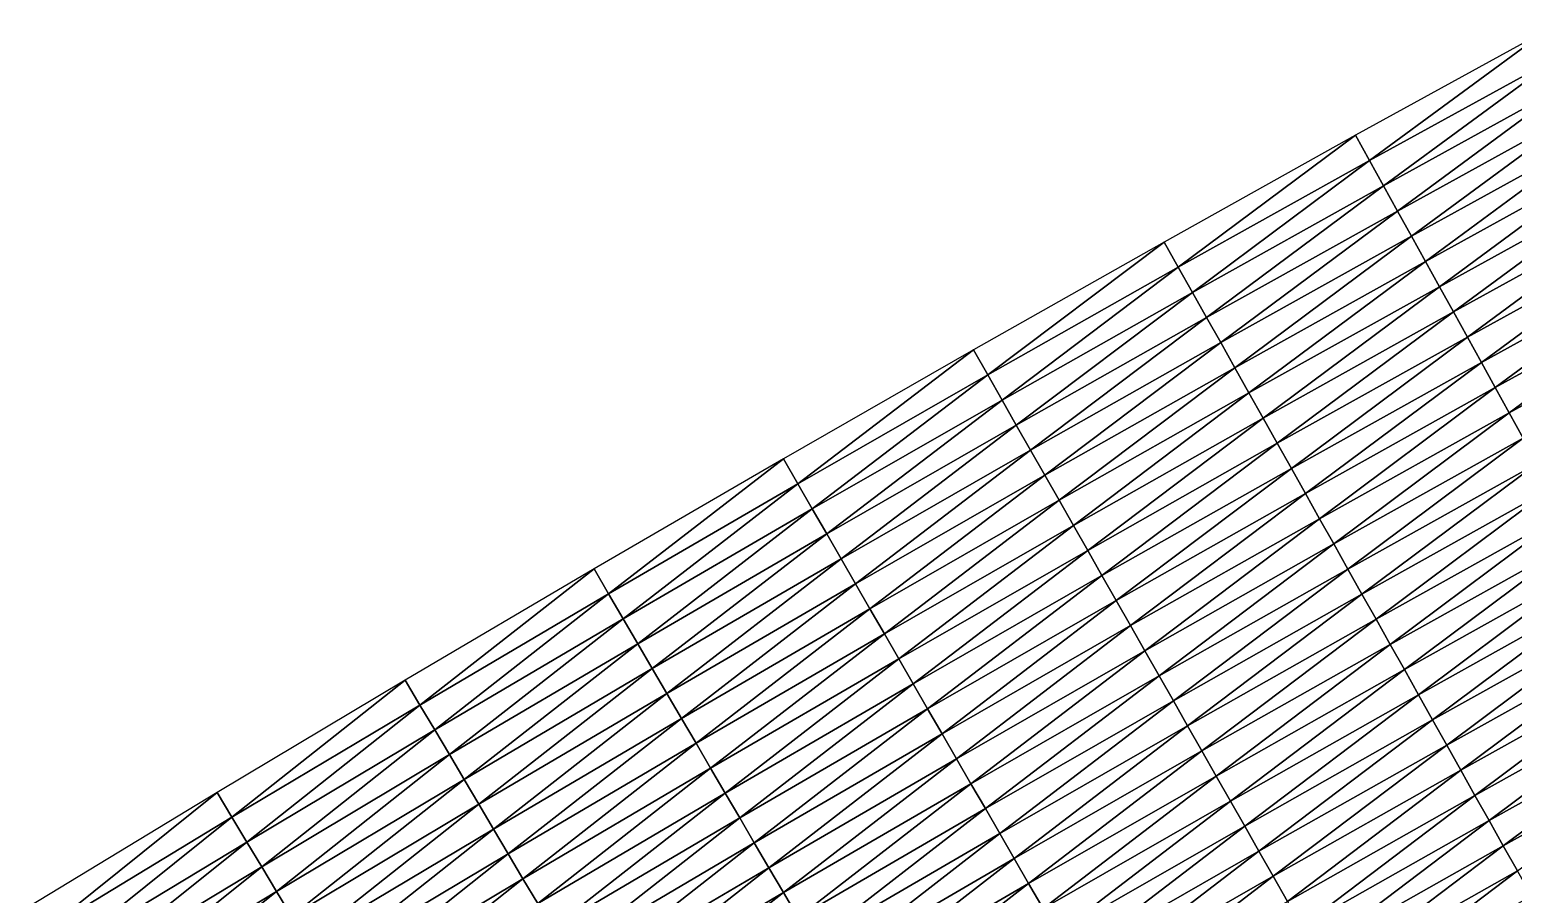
# Model space of a CAD drawing. Header units: metres. Extents: x 479979 to 482619, y 6959976 to 6961524.
# Drawn here: x 480536.3 to 480639.1, y 6960450.5 to 6960510.4 of the extents above; entities that cross this region are included whole.
import ezdxf

# ---------------------------------------------------------------- set-up
doc = ezdxf.new("R2010")
doc.units = ezdxf.units.M

msp = doc.modelspace()

# ---------------------------------------------------------------- linework, layer by layer
at = {"layer": 'GENERAL_FILL_TOP'}
for points in [[(480629.153, 6960501.339, 9.865), (480641.494, 6960510.411, 9.838), (480628.184, 6960503.089, 9.873)], [(480629.153, 6960501.339, 9.865), (480642.453, 6960508.655, 9.83), (480641.494, 6960510.411, 9.838)], [(480630.122, 6960499.59, 9.857), (480642.453, 6960508.655, 9.83), (480629.153, 6960501.339, 9.865)], [(480630.122, 6960499.59, 9.857), (480643.412, 6960506.9, 9.823), (480642.453, 6960508.655, 9.83)], [(480631.091, 6960497.84, 9.849), (480643.412, 6960506.9, 9.823), (480630.122, 6960499.59, 9.857)], [(480631.091, 6960497.84, 9.849), (480644.371, 6960505.145, 9.815), (480643.412, 6960506.9, 9.823)], [(480632.06, 6960496.091, 9.841), (480644.371, 6960505.145, 9.815), (480631.091, 6960497.84, 9.849)], [(480632.06, 6960496.091, 9.841), (480645.33, 6960503.39, 9.807), (480644.371, 6960505.145, 9.815)], [(480615.897, 6960493.945, 9.896), (480628.184, 6960503.089, 9.873), (480614.918, 6960495.689, 9.904)], [(480615.897, 6960493.945, 9.896), (480629.153, 6960501.339, 9.865), (480628.184, 6960503.089, 9.873)], [(480633.03, 6960494.341, 9.833), (480645.33, 6960503.39, 9.807), (480632.06, 6960496.091, 9.841)], [(480633.03, 6960494.341, 9.833), (480646.288, 6960501.635, 9.799), (480645.33, 6960503.39, 9.807)], [(480616.877, 6960492.201, 9.888), (480629.153, 6960501.339, 9.865), (480615.897, 6960493.945, 9.896)], [(480616.877, 6960492.201, 9.888), (480630.122, 6960499.59, 9.857), (480629.153, 6960501.339, 9.865)], [(480633.999, 6960492.592, 9.825), (480646.288, 6960501.635, 9.799), (480633.03, 6960494.341, 9.833)], [(480633.999, 6960492.592, 9.825), (480647.247, 6960499.88, 9.791), (480646.288, 6960501.635, 9.799)], [(480634.968, 6960490.842, 9.817), (480647.247, 6960499.88, 9.791), (480633.999, 6960492.592, 9.825)], [(480634.968, 6960490.842, 9.817), (480648.206, 6960498.124, 9.783), (480647.247, 6960499.88, 9.791)], [(480617.856, 6960490.457, 9.881), (480630.122, 6960499.59, 9.857), (480616.877, 6960492.201, 9.888)], [(480617.856, 6960490.457, 9.881), (480631.091, 6960497.84, 9.849), (480630.122, 6960499.59, 9.857)], [(480618.835, 6960488.714, 9.873), (480631.091, 6960497.84, 9.849), (480617.856, 6960490.457, 9.881)], [(480618.835, 6960488.714, 9.873), (480632.06, 6960496.091, 9.841), (480631.091, 6960497.84, 9.849)], [(480635.937, 6960489.092, 9.9), (480648.206, 6960498.124, 9.783), (480634.968, 6960490.842, 9.817)], [(480635.937, 6960489.092, 9.9), (480649.165, 6960496.369, 9.855), (480648.206, 6960498.124, 9.783)], [(480619.815, 6960486.97, 9.865), (480632.06, 6960496.091, 9.841), (480618.835, 6960488.714, 9.873)], [(480619.815, 6960486.97, 9.865), (480633.03, 6960494.341, 9.833), (480632.06, 6960496.091, 9.841)], [(480636.906, 6960487.343, 10.42), (480649.165, 6960496.369, 9.855), (480635.937, 6960489.092, 9.9)], [(480636.906, 6960487.343, 10.42), (480650.124, 6960494.614, 10.375), (480649.165, 6960496.369, 9.855)], [(480602.686, 6960486.473, 9.925), (480614.918, 6960495.689, 9.904), (480601.696, 6960488.211, 9.933)], [(480602.686, 6960486.473, 9.925), (480615.897, 6960493.945, 9.896), (480614.918, 6960495.689, 9.904)], [(480603.675, 6960484.735, 9.918), (480615.897, 6960493.945, 9.896), (480602.686, 6960486.473, 9.925)], [(480603.675, 6960484.735, 9.918), (480616.877, 6960492.201, 9.888), (480615.897, 6960493.945, 9.896)], [(480620.794, 6960485.226, 9.857), (480633.03, 6960494.341, 9.833), (480619.815, 6960486.97, 9.865)], [(480620.794, 6960485.226, 9.857), (480633.999, 6960492.592, 9.825), (480633.03, 6960494.341, 9.833)], [(480637.875, 6960485.593, 10.46), (480650.124, 6960494.614, 10.375), (480636.906, 6960487.343, 10.42)], [(480637.875, 6960485.593, 10.46), (480651.083, 6960492.859, 10.415), (480650.124, 6960494.614, 10.375)], [(480638.844, 6960483.844, 10.5), (480651.083, 6960492.859, 10.415), (480637.875, 6960485.593, 10.46)], [(480638.844, 6960483.844, 10.5), (480652.041, 6960491.104, 10.455), (480651.083, 6960492.859, 10.415)], [(480604.665, 6960482.997, 9.91), (480616.877, 6960492.201, 9.888), (480603.675, 6960484.735, 9.918)], [(480604.665, 6960482.997, 9.91), (480617.856, 6960490.457, 9.881), (480616.877, 6960492.201, 9.888)], [(480621.774, 6960483.482, 9.849), (480633.999, 6960492.592, 9.825), (480620.794, 6960485.226, 9.857)], [(480621.774, 6960483.482, 9.849), (480634.968, 6960490.842, 9.817), (480633.999, 6960492.592, 9.825)], [(480622.753, 6960481.739, 9.944), (480634.968, 6960490.842, 9.817), (480621.774, 6960483.482, 9.849)], [(480622.753, 6960481.739, 9.944), (480635.937, 6960489.092, 9.9), (480634.968, 6960490.842, 9.817)], [(480639.813, 6960482.094, 10.54), (480652.041, 6960491.104, 10.455), (480638.844, 6960483.844, 10.5)], [(480605.655, 6960481.259, 9.902), (480617.856, 6960490.457, 9.881), (480604.665, 6960482.997, 9.91)], [(480605.655, 6960481.259, 9.902), (480618.835, 6960488.714, 9.873), (480617.856, 6960490.457, 9.881)], [(480606.645, 6960479.521, 9.894), (480618.835, 6960488.714, 9.873), (480605.655, 6960481.259, 9.902)], [(480606.645, 6960479.521, 9.894), (480619.815, 6960486.97, 9.865), (480618.835, 6960488.714, 9.873)], [(480623.733, 6960479.995, 10.464), (480635.937, 6960489.092, 9.9), (480622.753, 6960481.739, 9.944)], [(480623.733, 6960479.995, 10.464), (480636.906, 6960487.343, 10.42), (480635.937, 6960489.092, 9.9)], [(480589.519, 6960478.923, 9.952), (480601.696, 6960488.211, 9.933), (480588.519, 6960480.655, 9.96)], [(480589.519, 6960478.923, 9.952), (480602.686, 6960486.473, 9.925), (480601.696, 6960488.211, 9.933)], [(480607.634, 6960477.783, 9.886), (480619.815, 6960486.97, 9.865), (480606.645, 6960479.521, 9.894)], [(480607.634, 6960477.783, 9.886), (480620.794, 6960485.226, 9.857), (480619.815, 6960486.97, 9.865)], [(480624.712, 6960478.251, 10.504), (480636.906, 6960487.343, 10.42), (480623.733, 6960479.995, 10.464)], [(480624.712, 6960478.251, 10.504), (480637.875, 6960485.593, 10.46), (480636.906, 6960487.343, 10.42)], [(480590.519, 6960477.191, 9.944), (480602.686, 6960486.473, 9.925), (480589.519, 6960478.923, 9.952)], [(480590.519, 6960477.191, 9.944), (480603.675, 6960484.735, 9.918), (480602.686, 6960486.473, 9.925)], [(480625.691, 6960476.507, 10.544), (480637.875, 6960485.593, 10.46), (480624.712, 6960478.251, 10.504)], [(480625.691, 6960476.507, 10.544), (480638.844, 6960483.844, 10.5), (480637.875, 6960485.593, 10.46)], [(480591.519, 6960475.459, 9.936), (480603.675, 6960484.735, 9.918), (480590.519, 6960477.191, 9.944)], [(480591.519, 6960475.459, 9.936), (480604.665, 6960482.997, 9.91), (480603.675, 6960484.735, 9.918)], [(480608.624, 6960476.045, 9.878), (480620.794, 6960485.226, 9.857), (480607.634, 6960477.783, 9.886)], [(480608.624, 6960476.045, 9.878), (480621.774, 6960483.482, 9.849), (480620.794, 6960485.226, 9.857)], [(480609.614, 6960474.307, 9.985), (480621.774, 6960483.482, 9.849), (480608.624, 6960476.045, 9.878)], [(480609.614, 6960474.307, 9.985), (480622.753, 6960481.739, 9.944), (480621.774, 6960483.482, 9.849)], [(480626.671, 6960474.764, 10.584), (480638.844, 6960483.844, 10.5), (480625.691, 6960476.507, 10.544)], [(480626.671, 6960474.764, 10.584), (480639.813, 6960482.094, 10.54), (480638.844, 6960483.844, 10.5)], [(480592.519, 6960473.727, 9.928), (480604.665, 6960482.997, 9.91), (480591.519, 6960475.459, 9.936)], [(480592.519, 6960473.727, 9.928), (480605.655, 6960481.259, 9.902), (480604.665, 6960482.997, 9.91)], [(480610.604, 6960472.569, 10.505), (480622.753, 6960481.739, 9.944), (480609.614, 6960474.307, 9.985)], [(480610.604, 6960472.569, 10.505), (480623.733, 6960479.995, 10.464), (480622.753, 6960481.739, 9.944)], [(480627.65, 6960473.02, 10.624), (480639.813, 6960482.094, 10.54), (480626.671, 6960474.764, 10.584)], [(480627.65, 6960473.02, 10.624), (480640.783, 6960480.345, 10.58), (480639.813, 6960482.094, 10.54)], [(480576.397, 6960471.295, 9.976), (480588.519, 6960480.655, 9.96), (480575.387, 6960473.021, 9.984)], [(480576.397, 6960471.295, 9.976), (480589.519, 6960478.923, 9.952), (480588.519, 6960480.655, 9.96)], [(480593.519, 6960471.995, 9.92), (480605.655, 6960481.259, 9.902), (480592.519, 6960473.727, 9.928)], [(480593.519, 6960471.995, 9.92), (480606.645, 6960479.521, 9.894), (480605.655, 6960481.259, 9.902)], [(480628.63, 6960471.276, 10.664), (480640.783, 6960480.345, 10.58), (480627.65, 6960473.02, 10.624)], [(480628.63, 6960471.276, 10.664), (480641.752, 6960478.595, 10.62), (480640.783, 6960480.345, 10.58)], [(480594.519, 6960470.263, 9.912), (480606.645, 6960479.521, 9.894), (480593.519, 6960471.995, 9.92)], [(480594.519, 6960470.263, 9.912), (480607.634, 6960477.783, 9.886), (480606.645, 6960479.521, 9.894)], [(480611.593, 6960470.831, 10.545), (480623.733, 6960479.995, 10.464), (480610.604, 6960472.569, 10.505)], [(480611.593, 6960470.831, 10.545), (480624.712, 6960478.251, 10.504), (480623.733, 6960479.995, 10.464)], [(480577.408, 6960469.569, 9.968), (480589.519, 6960478.923, 9.952), (480576.397, 6960471.295, 9.976)], [(480577.408, 6960469.569, 9.968), (480590.519, 6960477.191, 9.944), (480589.519, 6960478.923, 9.952)], [(480629.609, 6960469.532, 10.704), (480641.752, 6960478.595, 10.62), (480628.63, 6960471.276, 10.664)], [(480629.609, 6960469.532, 10.704), (480642.721, 6960476.846, 10.66), (480641.752, 6960478.595, 10.62)], [(480595.519, 6960468.531, 9.904), (480607.634, 6960477.783, 9.886), (480594.519, 6960470.263, 9.912)], [(480595.519, 6960468.531, 9.904), (480608.624, 6960476.045, 9.878), (480607.634, 6960477.783, 9.886)], [(480612.583, 6960469.094, 10.585), (480624.712, 6960478.251, 10.504), (480611.593, 6960470.831, 10.545)], [(480612.583, 6960469.094, 10.585), (480625.691, 6960476.507, 10.544), (480624.712, 6960478.251, 10.504)], [(480578.418, 6960467.843, 9.96), (480590.519, 6960477.191, 9.944), (480577.408, 6960469.569, 9.968)], [(480578.418, 6960467.843, 9.96), (480591.519, 6960475.459, 9.936), (480590.519, 6960477.191, 9.944)], [(480613.573, 6960467.356, 10.625), (480625.691, 6960476.507, 10.544), (480612.583, 6960469.094, 10.585)], [(480613.573, 6960467.356, 10.625), (480626.671, 6960474.764, 10.584), (480625.691, 6960476.507, 10.544)], [(480630.589, 6960467.788, 10.744), (480642.721, 6960476.846, 10.66), (480629.609, 6960469.532, 10.704)], [(480630.589, 6960467.788, 10.744), (480643.69, 6960475.096, 10.7), (480642.721, 6960476.846, 10.66)], [(480579.428, 6960466.117, 9.952), (480591.519, 6960475.459, 9.936), (480578.418, 6960467.843, 9.96)], [(480579.428, 6960466.117, 9.952), (480592.519, 6960473.727, 9.928), (480591.519, 6960475.459, 9.936)], [(480596.519, 6960466.799, 10.025), (480608.624, 6960476.045, 9.878), (480595.519, 6960468.531, 9.904)], [(480596.519, 6960466.799, 10.025), (480609.614, 6960474.307, 9.985), (480608.624, 6960476.045, 9.878)], [(480597.519, 6960465.067, 10.545), (480609.614, 6960474.307, 9.985), (480596.519, 6960466.799, 10.025)], [(480597.519, 6960465.067, 10.545), (480610.604, 6960472.569, 10.505), (480609.614, 6960474.307, 9.985)], [(480614.562, 6960465.618, 10.665), (480626.671, 6960474.764, 10.584), (480613.573, 6960467.356, 10.625)], [(480614.562, 6960465.618, 10.665), (480627.65, 6960473.02, 10.624), (480626.671, 6960474.764, 10.584)], [(480631.568, 6960466.045, 10.704), (480643.69, 6960475.096, 10.7), (480630.589, 6960467.788, 10.744)], [(480631.568, 6960466.045, 10.704), (480644.659, 6960473.347, 10.66), (480643.69, 6960475.096, 10.7)], [(480580.438, 6960464.391, 9.944), (480592.519, 6960473.727, 9.928), (480579.428, 6960466.117, 9.952)], [(480580.438, 6960464.391, 9.944), (480593.519, 6960471.995, 9.92), (480592.519, 6960473.727, 9.928)], [(480632.547, 6960464.301, 10.664), (480644.659, 6960473.347, 10.66), (480631.568, 6960466.045, 10.704)], [(480632.547, 6960464.301, 10.664), (480645.628, 6960471.597, 10.62), (480644.659, 6960473.347, 10.66)], [(480563.321, 6960463.59, 9.997), (480575.387, 6960473.021, 9.984), (480562.3, 6960465.31, 10.005)], [(480563.321, 6960463.59, 9.997), (480576.397, 6960471.295, 9.976), (480575.387, 6960473.021, 9.984)], [(480598.519, 6960463.335, 10.585), (480610.604, 6960472.569, 10.505), (480597.519, 6960465.067, 10.545)], [(480598.519, 6960463.335, 10.585), (480611.593, 6960470.831, 10.545), (480610.604, 6960472.569, 10.505)], [(480615.552, 6960463.88, 10.705), (480627.65, 6960473.02, 10.624), (480614.562, 6960465.618, 10.665)], [(480615.552, 6960463.88, 10.705), (480628.63, 6960471.276, 10.664), (480627.65, 6960473.02, 10.624)], [(480564.341, 6960461.87, 9.989), (480576.397, 6960471.295, 9.976), (480563.321, 6960463.59, 9.997)], [(480564.341, 6960461.87, 9.989), (480577.408, 6960469.569, 9.968), (480576.397, 6960471.295, 9.976)], [(480581.449, 6960462.665, 9.935), (480593.519, 6960471.995, 9.92), (480580.438, 6960464.391, 9.944)], [(480581.449, 6960462.665, 9.935), (480594.519, 6960470.263, 9.912), (480593.519, 6960471.995, 9.92)], [(480616.542, 6960462.142, 10.745), (480628.63, 6960471.276, 10.664), (480615.552, 6960463.88, 10.705)], [(480616.542, 6960462.142, 10.745), (480629.609, 6960469.532, 10.704), (480628.63, 6960471.276, 10.664)], [(480633.527, 6960462.557, 10.624), (480645.628, 6960471.597, 10.62), (480632.547, 6960464.301, 10.664)], [(480633.527, 6960462.557, 10.624), (480646.597, 6960469.848, 10.58), (480645.628, 6960471.597, 10.62)], [(480582.459, 6960460.939, 9.927), (480594.519, 6960470.263, 9.912), (480581.449, 6960462.665, 9.935)], [(480582.459, 6960460.939, 9.927), (480595.519, 6960468.531, 9.904), (480594.519, 6960470.263, 9.912)], [(480599.519, 6960461.603, 10.625), (480611.593, 6960470.831, 10.545), (480598.519, 6960463.335, 10.585)], [(480599.519, 6960461.603, 10.625), (480612.583, 6960469.094, 10.585), (480611.593, 6960470.831, 10.545)], [(480565.362, 6960460.15, 9.98), (480577.408, 6960469.569, 9.968), (480564.341, 6960461.87, 9.989)], [(480565.362, 6960460.15, 9.98), (480578.418, 6960467.843, 9.96), (480577.408, 6960469.569, 9.968)], [(480600.519, 6960459.87, 10.665), (480612.583, 6960469.094, 10.585), (480599.519, 6960461.603, 10.625)], [(480600.519, 6960459.87, 10.665), (480613.573, 6960467.356, 10.625), (480612.583, 6960469.094, 10.585)], [(480617.532, 6960460.404, 10.785), (480629.609, 6960469.532, 10.704), (480616.542, 6960462.142, 10.745)], [(480617.532, 6960460.404, 10.785), (480630.589, 6960467.788, 10.744), (480629.609, 6960469.532, 10.704)], [(480634.506, 6960460.813, 10.584), (480646.597, 6960469.848, 10.58), (480633.527, 6960462.557, 10.624)], [(480634.506, 6960460.813, 10.584), (480647.566, 6960468.098, 10.54), (480646.597, 6960469.848, 10.58)], [(480583.469, 6960459.213, 10.062), (480595.519, 6960468.531, 9.904), (480582.459, 6960460.939, 9.927)], [(480583.469, 6960459.213, 10.062), (480596.519, 6960466.799, 10.025), (480595.519, 6960468.531, 9.904)], [(480635.486, 6960459.07, 10.544), (480647.566, 6960468.098, 10.54), (480634.506, 6960460.813, 10.584)], [(480635.486, 6960459.07, 10.544), (480648.536, 6960466.349, 10.5), (480647.566, 6960468.098, 10.54)], [(480566.382, 6960458.43, 9.972), (480578.418, 6960467.843, 9.96), (480565.362, 6960460.15, 9.98)], [(480566.382, 6960458.43, 9.972), (480579.428, 6960466.117, 9.952), (480578.418, 6960467.843, 9.96)], [(480601.519, 6960458.138, 10.705), (480613.573, 6960467.356, 10.625), (480600.519, 6960459.87, 10.665)], [(480601.519, 6960458.138, 10.705), (480614.562, 6960465.618, 10.665), (480613.573, 6960467.356, 10.625)], [(480618.521, 6960458.666, 10.745), (480630.589, 6960467.788, 10.744), (480617.532, 6960460.404, 10.785)], [(480618.521, 6960458.666, 10.745), (480631.568, 6960466.045, 10.704), (480630.589, 6960467.788, 10.744)], [(480567.402, 6960456.71, 9.964), (480579.428, 6960466.117, 9.952), (480566.382, 6960458.43, 9.972)], [(480567.402, 6960456.71, 9.964), (480580.438, 6960464.391, 9.944), (480579.428, 6960466.117, 9.952)], [(480584.479, 6960457.487, 10.582), (480596.519, 6960466.799, 10.025), (480583.469, 6960459.213, 10.062)], [(480584.479, 6960457.487, 10.582), (480597.519, 6960465.067, 10.545), (480596.519, 6960466.799, 10.025)], [(480619.511, 6960456.928, 10.705), (480631.568, 6960466.045, 10.704), (480618.521, 6960458.666, 10.745)], [(480619.511, 6960456.928, 10.705), (480632.547, 6960464.301, 10.664), (480631.568, 6960466.045, 10.704)], [(480636.465, 6960457.326, 10.504), (480648.536, 6960466.349, 10.5), (480635.486, 6960459.07, 10.544)], [(480636.465, 6960457.326, 10.504), (480649.505, 6960464.599, 10.46), (480648.536, 6960466.349, 10.5)], [(480550.289, 6960455.807, 10.015), (480562.3, 6960465.31, 10.005), (480549.259, 6960457.521, 10.023)], [(480550.289, 6960455.807, 10.015), (480563.321, 6960463.59, 9.997), (480562.3, 6960465.31, 10.005)], [(480585.489, 6960455.76, 10.622), (480597.519, 6960465.067, 10.545), (480584.479, 6960457.487, 10.582)], [(480585.489, 6960455.76, 10.622), (480598.519, 6960463.335, 10.585), (480597.519, 6960465.067, 10.545)], [(480602.519, 6960456.406, 10.745), (480614.562, 6960465.618, 10.665), (480601.519, 6960458.138, 10.705)], [(480602.519, 6960456.406, 10.745), (480615.552, 6960463.88, 10.705), (480614.562, 6960465.618, 10.665)], [(480568.423, 6960454.989, 9.956), (480580.438, 6960464.391, 9.944), (480567.402, 6960456.71, 9.964)], [(480568.423, 6960454.989, 9.956), (480581.449, 6960462.665, 9.935), (480580.438, 6960464.391, 9.944)], [(480603.519, 6960454.674, 10.785), (480615.552, 6960463.88, 10.705), (480602.519, 6960456.406, 10.745)], [(480603.519, 6960454.674, 10.785), (480616.542, 6960462.142, 10.745), (480615.552, 6960463.88, 10.705)], [(480620.501, 6960455.19, 10.665), (480632.547, 6960464.301, 10.664), (480619.511, 6960456.928, 10.705)], [(480620.501, 6960455.19, 10.665), (480633.527, 6960462.557, 10.624), (480632.547, 6960464.301, 10.664)], [(480637.445, 6960455.582, 10.464), (480649.505, 6960464.599, 10.46), (480636.465, 6960457.326, 10.504)], [(480637.445, 6960455.582, 10.464), (480650.474, 6960462.85, 10.42), (480649.505, 6960464.599, 10.46)], [(480551.32, 6960454.093, 10.007), (480563.321, 6960463.59, 9.997), (480550.289, 6960455.807, 10.015)], [(480551.32, 6960454.093, 10.007), (480564.341, 6960461.87, 9.989), (480563.321, 6960463.59, 9.997)], [(480586.5, 6960454.034, 10.662), (480598.519, 6960463.335, 10.585), (480585.489, 6960455.76, 10.622)], [(480586.5, 6960454.034, 10.662), (480599.519, 6960461.603, 10.625), (480598.519, 6960463.335, 10.585)], [(480638.424, 6960453.838, 9.944), (480650.474, 6960462.85, 10.42), (480637.445, 6960455.582, 10.464)], [(480638.424, 6960453.838, 9.944), (480651.443, 6960461.1, 9.9), (480650.474, 6960462.85, 10.42)], [(480552.35, 6960452.379, 9.999), (480564.341, 6960461.87, 9.989), (480551.32, 6960454.093, 10.007)], [(480552.35, 6960452.379, 9.999), (480565.362, 6960460.15, 9.98), (480564.341, 6960461.87, 9.989)], [(480569.443, 6960453.269, 9.948), (480581.449, 6960462.665, 9.935), (480568.423, 6960454.989, 9.956)], [(480569.443, 6960453.269, 9.948), (480582.459, 6960460.939, 9.927), (480581.449, 6960462.665, 9.935)], [(480604.519, 6960452.942, 10.825), (480616.542, 6960462.142, 10.745), (480603.519, 6960454.674, 10.785)], [(480604.519, 6960452.942, 10.825), (480617.532, 6960460.404, 10.785), (480616.542, 6960462.142, 10.745)], [(480621.491, 6960453.452, 10.625), (480633.527, 6960462.557, 10.624), (480620.501, 6960455.19, 10.665)], [(480621.491, 6960453.452, 10.625), (480634.506, 6960460.813, 10.584), (480633.527, 6960462.557, 10.624)], [(480570.464, 6960451.549, 10.096), (480582.459, 6960460.939, 9.927), (480569.443, 6960453.269, 9.948)], [(480570.464, 6960451.549, 10.096), (480583.469, 6960459.213, 10.062), (480582.459, 6960460.939, 9.927)], [(480587.51, 6960452.308, 10.702), (480599.519, 6960461.603, 10.625), (480586.5, 6960454.034, 10.662)], [(480587.51, 6960452.308, 10.702), (480600.519, 6960459.87, 10.665), (480599.519, 6960461.603, 10.625)], [(480622.48, 6960451.714, 10.585), (480634.506, 6960460.813, 10.584), (480621.491, 6960453.452, 10.625)], [(480622.48, 6960451.714, 10.585), (480635.486, 6960459.07, 10.544), (480634.506, 6960460.813, 10.584)], [(480639.403, 6960452.095, 9.706), (480651.443, 6960461.1, 9.9), (480638.424, 6960453.838, 9.944)], [(480553.381, 6960450.665, 9.991), (480565.362, 6960460.15, 9.98), (480552.35, 6960452.379, 9.999)], [(480553.381, 6960450.665, 9.991), (480566.382, 6960458.43, 9.972), (480565.362, 6960460.15, 9.98)], [(480588.52, 6960450.582, 10.742), (480600.519, 6960459.87, 10.665), (480587.51, 6960452.308, 10.702)], [(480588.52, 6960450.582, 10.742), (480601.519, 6960458.138, 10.705), (480600.519, 6960459.87, 10.665)], [(480605.519, 6960451.21, 10.785), (480617.532, 6960460.404, 10.785), (480604.519, 6960452.942, 10.825)], [(480605.519, 6960451.21, 10.785), (480618.521, 6960458.666, 10.745), (480617.532, 6960460.404, 10.785)], [(480571.484, 6960449.829, 10.616), (480583.469, 6960459.213, 10.062), (480570.464, 6960451.549, 10.096)], [(480571.484, 6960449.829, 10.616), (480584.479, 6960457.487, 10.582), (480583.469, 6960459.213, 10.062)], [(480623.47, 6960449.976, 10.545), (480635.486, 6960459.07, 10.544), (480622.48, 6960451.714, 10.585)], [(480623.47, 6960449.976, 10.545), (480636.465, 6960457.326, 10.504), (480635.486, 6960459.07, 10.544)], [(480554.411, 6960448.951, 9.983), (480566.382, 6960458.43, 9.972), (480553.381, 6960450.665, 9.991)], [(480554.411, 6960448.951, 9.983), (480567.402, 6960456.71, 9.964), (480566.382, 6960458.43, 9.972)], [(480589.53, 6960448.856, 10.782), (480601.519, 6960458.138, 10.705), (480588.52, 6960450.582, 10.742)], [(480589.53, 6960448.856, 10.782), (480602.519, 6960456.406, 10.745), (480601.519, 6960458.138, 10.705)], [(480606.519, 6960449.478, 10.745), (480618.521, 6960458.666, 10.745), (480605.519, 6960451.21, 10.785)], [(480606.519, 6960449.478, 10.745), (480619.511, 6960456.928, 10.705), (480618.521, 6960458.666, 10.745)], [(480537.303, 6960447.947, 10.03), (480549.259, 6960457.521, 10.023), (480536.262, 6960449.655, 10.038)], [(480537.303, 6960447.947, 10.03), (480550.289, 6960455.807, 10.015), (480549.259, 6960457.521, 10.023)], [(480555.442, 6960447.237, 9.975), (480567.402, 6960456.71, 9.964), (480554.411, 6960448.951, 9.983)], [(480555.442, 6960447.237, 9.975), (480568.423, 6960454.989, 9.956), (480567.402, 6960456.71, 9.964)], [(480572.505, 6960448.109, 10.656), (480584.479, 6960457.487, 10.582), (480571.484, 6960449.829, 10.616)], [(480572.505, 6960448.109, 10.656), (480585.489, 6960455.76, 10.622), (480584.479, 6960457.487, 10.582)], [(480607.519, 6960447.746, 10.705), (480619.511, 6960456.928, 10.705), (480606.519, 6960449.478, 10.745)], [(480607.519, 6960447.746, 10.705), (480620.501, 6960455.19, 10.665), (480619.511, 6960456.928, 10.705)], [(480624.46, 6960448.238, 10.505), (480636.465, 6960457.326, 10.504), (480623.47, 6960449.976, 10.545)], [(480624.46, 6960448.238, 10.505), (480637.445, 6960455.582, 10.464), (480636.465, 6960457.326, 10.504)], [(480538.344, 6960446.239, 10.022), (480550.289, 6960455.807, 10.015), (480537.303, 6960447.947, 10.03)], [(480538.344, 6960446.239, 10.022), (480551.32, 6960454.093, 10.007), (480550.289, 6960455.807, 10.015)], [(480573.525, 6960446.389, 10.696), (480585.489, 6960455.76, 10.622), (480572.505, 6960448.109, 10.656)], [(480573.525, 6960446.389, 10.696), (480586.5, 6960454.034, 10.662), (480585.489, 6960455.76, 10.622)], [(480590.541, 6960447.13, 10.822), (480602.519, 6960456.406, 10.745), (480589.53, 6960448.856, 10.782)], [(480590.541, 6960447.13, 10.822), (480603.519, 6960454.674, 10.785), (480602.519, 6960456.406, 10.745)], [(480556.473, 6960445.523, 9.966), (480568.423, 6960454.989, 9.956), (480555.442, 6960447.237, 9.975)], [(480556.473, 6960445.523, 9.966), (480569.443, 6960453.269, 9.948), (480568.423, 6960454.989, 9.956)], [(480591.551, 6960445.404, 10.862), (480603.519, 6960454.674, 10.785), (480590.541, 6960447.13, 10.822)], [(480591.551, 6960445.404, 10.862), (480604.519, 6960452.942, 10.825), (480603.519, 6960454.674, 10.785)], [(480608.519, 6960446.014, 10.665), (480620.501, 6960455.19, 10.665), (480607.519, 6960447.746, 10.705)], [(480608.519, 6960446.014, 10.665), (480621.491, 6960453.452, 10.625), (480620.501, 6960455.19, 10.665)], [(480625.449, 6960446.5, 9.985), (480637.445, 6960455.582, 10.464), (480624.46, 6960448.238, 10.505)], [(480625.449, 6960446.5, 9.985), (480638.424, 6960453.838, 9.944), (480637.445, 6960455.582, 10.464)], [(480539.384, 6960444.531, 10.014), (480551.32, 6960454.093, 10.007), (480538.344, 6960446.239, 10.022)], [(480539.384, 6960444.531, 10.014), (480552.35, 6960452.379, 9.999), (480551.32, 6960454.093, 10.007)], [(480574.545, 6960444.669, 10.736), (480586.5, 6960454.034, 10.662), (480573.525, 6960446.389, 10.696)], [(480574.545, 6960444.669, 10.736), (480587.51, 6960452.308, 10.702), (480586.5, 6960454.034, 10.662)], [(480626.439, 6960444.762, 9.734), (480638.424, 6960453.838, 9.944), (480625.449, 6960446.5, 9.985)], [(480626.439, 6960444.762, 9.734), (480639.403, 6960452.095, 9.706), (480638.424, 6960453.838, 9.944)], [(480557.503, 6960443.809, 10.128), (480569.443, 6960453.269, 9.948), (480556.473, 6960445.523, 9.966)], [(480557.503, 6960443.809, 10.128), (480570.464, 6960451.549, 10.096), (480569.443, 6960453.269, 9.948)], [(480592.561, 6960443.678, 10.822), (480604.519, 6960452.942, 10.825), (480591.551, 6960445.404, 10.862)], [(480592.561, 6960443.678, 10.822), (480605.519, 6960451.21, 10.785), (480604.519, 6960452.942, 10.825)], [(480609.519, 6960444.282, 10.625), (480621.491, 6960453.452, 10.625), (480608.519, 6960446.014, 10.665)], [(480609.519, 6960444.282, 10.625), (480622.48, 6960451.714, 10.585), (480621.491, 6960453.452, 10.625)], [(480540.425, 6960442.823, 10.006), (480552.35, 6960452.379, 9.999), (480539.384, 6960444.531, 10.014)], [(480540.425, 6960442.823, 10.006), (480553.381, 6960450.665, 9.991), (480552.35, 6960452.379, 9.999)], [(480558.534, 6960442.095, 10.648), (480570.464, 6960451.549, 10.096), (480557.503, 6960443.809, 10.128)], [(480558.534, 6960442.095, 10.648), (480571.484, 6960449.829, 10.616), (480570.464, 6960451.549, 10.096)], [(480575.566, 6960442.949, 10.776), (480587.51, 6960452.308, 10.702), (480574.545, 6960444.669, 10.736)], [(480575.566, 6960442.949, 10.776), (480588.52, 6960450.582, 10.742), (480587.51, 6960452.308, 10.702)], [(480610.519, 6960442.55, 10.585), (480622.48, 6960451.714, 10.585), (480609.519, 6960444.282, 10.625)], [(480610.519, 6960442.55, 10.585), (480623.47, 6960449.976, 10.545), (480622.48, 6960451.714, 10.585)], [(480627.429, 6960443.024, 9.726), (480639.403, 6960452.095, 9.706), (480626.439, 6960444.762, 9.734)], [(480627.429, 6960443.024, 9.726), (480640.383, 6960450.351, 9.698), (480639.403, 6960452.095, 9.706)], [(480541.465, 6960441.115, 9.998), (480553.381, 6960450.665, 9.991), (480540.425, 6960442.823, 10.006)], [(480541.465, 6960441.115, 9.998), (480554.411, 6960448.951, 9.983), (480553.381, 6960450.665, 9.991)], [(480576.586, 6960441.229, 10.816), (480588.52, 6960450.582, 10.742), (480575.566, 6960442.949, 10.776)], [(480576.586, 6960441.229, 10.816), (480589.53, 6960448.856, 10.782), (480588.52, 6960450.582, 10.742)], [(480593.571, 6960441.952, 10.782), (480605.519, 6960451.21, 10.785), (480592.561, 6960443.678, 10.822)], [(480593.571, 6960441.952, 10.782), (480606.519, 6960449.478, 10.745), (480605.519, 6960451.21, 10.785)]]:
    msp.add_3dface(points, dxfattribs=at)

doc.saveas('drawing.dxf')
